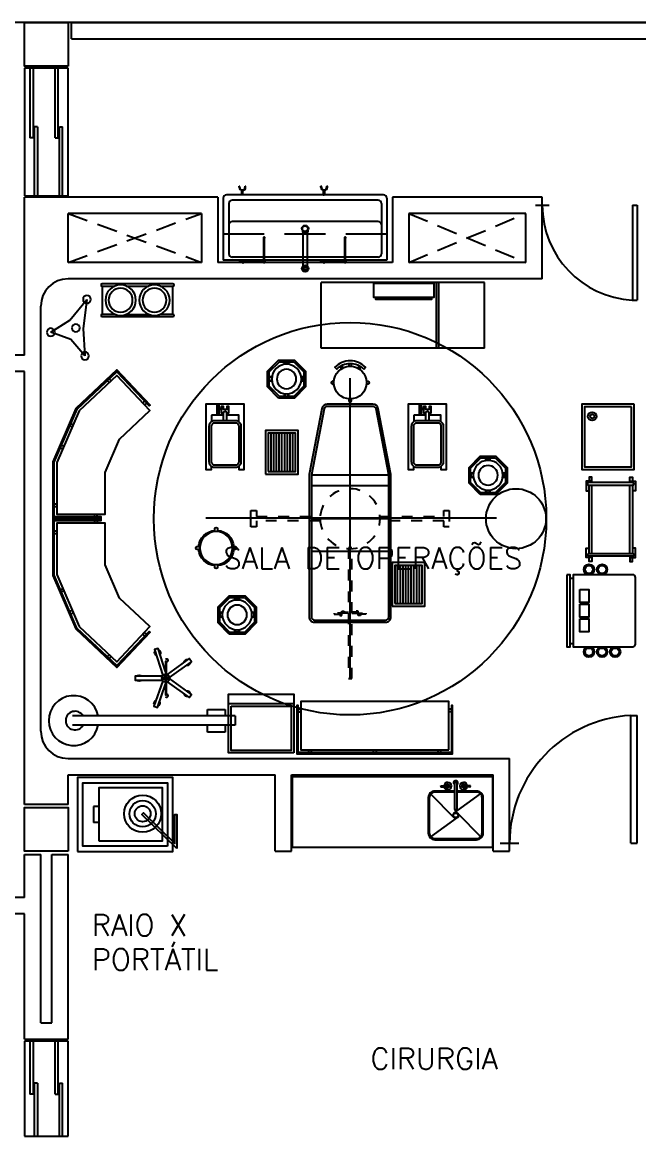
# Model space of a CAD drawing. Extents: x -358 to -207, y -206 to -105.
# Drawn here: x -263.73 to -258.08, y -144.05 to -133.83 of the extents above; entities that cross this region are included whole.
import ezdxf

# ---------------------------------------------------------------- set-up
doc = ezdxf.new("R2010")
doc.units = 0
doc.header["$LTSCALE"] = 1.5
doc.header["$MEASUREMENT"] = 0
for name, pattern in [('HIDDE30', [0.048, 0.03, -0.018]), ('HIDDE50', [0.08, 0.05, -0.03]), ('HIDDEN', [0.375, 0.25, -0.125]), ('HIDDEN2', [0.1875, 0.125, -0.0625])]:
    doc.linetypes.add(name, pattern=pattern)
doc.layers.get('0').update_dxf_attribs({"linetype": 'CONTINUOUS'})
for name, color, linetype in [('8CMOB01', 8, 'CONTINUOUS'), ('9CCOLUMNA', 5, 'CONTINUOUS'), ('AREAS', 253, 'CONTINUOUS'), ('CCPTAS', 6, 'CONTINUOUS'), ('EJE', 3, 'CONTINUOUS'), ('MOB', 8, 'CONTINUOUS'), ('PROY', 7, 'HIDDEN2'), ('RCMURO01', 3, 'CONTINUOUS')]:
    doc.layers.add(name, color=color, linetype=linetype)
doc.styles.add('REG-60', font='ROMANS.shx', dxfattribs={"height": 0.195})

# ---------------------------------------------------------------- blocks, each defined once
blk = doc.blocks.new('TARJA')
for p, q in [((-0.014, -0.022), (-0.227, 0.194)), ((0.23, 0.196), (-0.014, 0.018)), ((0.232, -0.198), (0.019, 0.018)), ((0.019, -0.022), (-0.225, -0.2)), ((-0.008, -0.3), (-0.008, -0.06)), ((0.012, -0.3), (0.012, -0.06)), ((-0.134, -0.27), (-0.134, -0.273)), ((-0.134, -0.273), (-0.054, -0.273)), ((-0.127, -0.263), (-0.055, -0.263)), ((0.139, -0.273), (0.058, -0.273)), ((0.132, -0.263), (0.059, -0.263)), ((0.139, -0.27), (0.139, -0.273))]:
    blk.add_line(p, q)
for points in [[(0.012, -0.225), (0.194, -0.225, 0.414214), (0.254, -0.165), (0.254, 0.161, 0.414214), (0.194, 0.221), (-0.19, 0.221, 0.414214), (-0.25, 0.161), (-0.25, -0.165, 0.414214), (-0.19, -0.225), (-0.007, -0.225)], [(0.012, -0.215), (0.194, -0.215, 0.414214), (0.244, -0.165), (0.244, 0.161, 0.414214), (0.194, 0.211), (-0.19, 0.211, 0.414214), (-0.24, 0.161), (-0.24, -0.165, 0.414214), (-0.19, -0.215), (-0.007, -0.215)]]:
    blk.add_lwpolyline(points, format="xyb")
for radius in [0.026, 0.021]:
    blk.add_circle((0.002, -0.002), radius)
for centre, radius, start, end in [((0.002, -0.06), 0.01, 0, 180), ((-0.127, -0.27), 0.00711, 89.9822, 179.9822), ((-0.07, -0.27), 0.0345, 185.2545, 168.7617), ((-0.07, -0.27), 0.0167, 190.9013, 156.3336), ((0.002, -0.3), 0.02, 120, 60), ((0.002, -0.3), 0.01, 180, 0), ((0.075, -0.27), 0.0345, 11.2383, 354.7455), ((0.075, -0.27), 0.0167, 23.6664, 349.0987), ((0.132, -0.27), 0.00711, 0.0178, 90.0178)]:
    blk.add_arc(centre, radius, start, end)
blk = doc.blocks.new('PTA-I')
for p, q in [((-1, 0), (-1, 1)), ((-0.95, 1), (-1, 1)), ((-0.95, 0), (-0.95, 1)), ((-0.95, 0), (-1, 0)), ((0.073, 0), (-0.073, 0))]:
    blk.add_line(p, q)
blk.add_arc((-1.002, -0.001), 1.002, 0.0552, 87.0072)
blk = doc.blocks.new('PTA-D')
for p, q in [((0.95, 0), (0.95, 1)), ((0.95, 1), (1, 1)), ((1, 0), (1, 1)), ((-0.0734, 0), (0.0734, 0)), ((0.95, 0), (1, 0))]:
    blk.add_line(p, q)
blk.add_arc((1.0023, -0.001), 1.0023, 92.99284, 179.94476)
blk = doc.blocks.new('37310339')
for p, q in [((-0.325, 0.02), (-0.325, 0.28)), ((-0.103, 0.28), (0.103, 0.28)), ((0.325, 0.28), (0.325, 0.02)), ((-0.103, 0.02), (0.103, 0.02))]:
    blk.add_line(p, q)
for points in [[(-0.207, 0.28), (-0.325, 0.28, -1), (-0.325, 0.3), (0.325, 0.3, -1), (0.325, 0.28), (0.207, 0.28)], [(0.207, 0.02), (0.325, 0.02, -1), (0.325, 0), (-0.325, 0, -1), (-0.325, 0.02), (-0.207, 0.02)]]:
    blk.add_lwpolyline(points, format="xyb")
for centre, radius in [((-0.155, 0.15), 0.14), ((-0.155, 0.15), 0.11), ((0.155, 0.15), 0.14), ((0.155, 0.15), 0.11)]:
    blk.add_circle(centre, radius)
blk = doc.blocks.new('BI')
for p, q in [((0.084, 0.256), (-0.045, 0.105, 0.281)), ((0.067, 0.006, 0.281), (0.084, 0.256)), ((-0.045, 0.105, 0.281), (-0.23, 0.039)), ((-0.23, 0.039), (-0.056, -0.071, 0.281)), ((0.102, -0.262), (0.067, 0.006, 0.281)), ((-0.056, -0.071, 0.281), (0.102, -0.262))]:
    blk.add_line(p, q)
for centre in [(0.084, 0.256), (-0.23, 0.039), (0, 0), (0.102, -0.262)]:
    blk.add_circle(centre, 0.036)
blk = doc.blocks.new('10810022')
for points in [[(0.0265, 0.1958), (0.0265, -0.2042), (0.5265, -0.2042), (0.5265, 0.1958)], [(0.0465, 0.1758), (0.0465, -0.1842), (0.5065, -0.1842), (0.5065, 0.1758)]]:
    blk.add_lwpolyline(points, close=True)
for radius in [0.0328, 0.0155]:
    blk.add_circle((0.1203, -0.1243), radius)
blk = doc.blocks.new('10530109')
for p, q in [((-0.2419, 0.2431), (-0.2169, 0.2431)), ((-0.2419, -0.2569), (-0.2169, -0.2569))]:
    blk.add_line(p, q)
for points in [[(-0.2669, 0.2681), (-0.2669, -0.2819), (-0.2419, -0.2819), (-0.2419, 0.2681)], [(-0.1669, 0.1556), (-0.0969, 0.1556), (-0.0969, 0.0556), (-0.1669, 0.0556)], [(-0.1669, 0.0431), (-0.0969, 0.0431), (-0.0969, -0.0569), (-0.1669, -0.0569)], [(-0.1669, -0.0694), (-0.0969, -0.0694), (-0.0969, -0.1694), (-0.1669, -0.1694)]]:
    blk.add_lwpolyline(points, close=True)
blk.add_lwpolyline([(0.2581, 0.2481, 0.414214), (0.2381, 0.2681), (-0.2169, 0.2681), (-0.2169, -0.2819), (0.2381, -0.2819, 0.414214), (0.2581, -0.2619)], format="xyb", close=True)
for centre, radius in [((-0.0969, 0.3081), 0.04), ((0.0031, 0.3081), 0.04), ((-0.0969, 0.3081), 0.03), ((0.0031, 0.3081), 0.03), ((-0.0969, -0.3219), 0.04), ((-0.0969, -0.3219), 0.03), ((0.0031, -0.3219), 0.04), ((0.0031, -0.3219), 0.03), ((0.1031, -0.3219), 0.04), ((0.1031, -0.3219), 0.03)]:
    blk.add_circle(centre, radius)
blk = doc.blocks.new('36210100')
for p, q in [((0.075, 0), (0.7, 0)), ((0.7, -0.025), (0.075, -0.025)), ((0.7, -0.375), (0.075, -0.375)), ((0.7, -0.4), (0.075, -0.4))]:
    blk.add_line(p, q)
for points in [[(0.05, -0.025), (0, -0.025), (0, 0), (0.0375, 0)], [(0.0375, -0.025), (0.0375, 0.025), (0.125, 0.025), (0.125, 0)], [(0.7375, -0.025), (0.7375, 0.025), (0.65, 0.025), (0.65, 0)], [(0.725, -0.025), (0.775, -0.025), (0.775, 0), (0.7375, 0)], [(0.05, -0.375), (0, -0.375), (0, -0.3875), (0, -0.4), (0.0375, -0.4)], [(0.0375, -0.375), (0.0375, -0.425), (0.125, -0.425), (0.125, -0.4)], [(0.7375, -0.375), (0.7375, -0.425), (0.65, -0.425), (0.65, -0.4)], [(0.725, -0.375), (0.775, -0.375), (0.775, -0.3875), (0.775, -0.4), (0.7375, -0.4)]]:
    blk.add_lwpolyline(points)
for points in [[(0.05, -0.4, 1), (0.075, -0.4), (0.075, 0, 1), (0.05, 0)], [(0.7, 0, -1), (0.725, 0), (0.725, -0.4, -1), (0.7, -0.4)]]:
    blk.add_lwpolyline(points, format="xyb", close=True)
blk = doc.blocks.new('37830054')
at = {"linetype": 'HIDDE30'}
for points in [[(-0.01, 0.05), (-0.01, 0.18), (-0.02, 0.18), (-0.02, 0.13), (-0.03, 0.13), (-0.03, 0.11), (-0.01, 0.11), (0, 0.11), (0.01, 0.11), (0.01, 0.09), (0, 0.09), (0, 0.05)], [(-0.01, 0.02), (-0.01, -0.11), (-0.02, -0.11), (-0.02, -0.06), (-0.03, -0.06), (-0.03, -0.04), (-0.01, -0.04), (0, -0.04), (0.01, -0.04), (0.01, -0.02), (0, -0.02), (0, 0.02)]]:
    blk.add_lwpolyline(points, dxfattribs=at)
blk.add_lwpolyline([(-0.61, 0.02), (-0.61, 0.05), (0.59, 0.05), (0.59, 0.02)], close=True, dxfattribs=at)
blk = doc.blocks.new('36211405')
for p, q in [((0.027, 0.256), (0.047, 0.256)), ((0.027, 0.246), (0.047, 0.246)), ((0.007, 0.196), (0.117, 0.196)), ((0.117, 0.196), (0.117, 0.136))]:
    blk.add_line(p, q)
for points in [[(-0.133, -0.274), (-0.133, -0.304), (-0.183, -0.304), (-0.183, 0.296), (0.167, 0.296), (0.167, -0.304), (0.117, -0.304), (0.117, -0.274)], [(-0.023, 0.146), (-0.023, 0.216)], [(-0.133, 0.136), (-0.133, 0.196), (-0.023, 0.196)]]:
    blk.add_lwpolyline(points)
blk.add_lwpolyline([(0.007, 0.146), (0.007, 0.216, 1), (-0.023, 0.216), (-0.043, 0.216), (-0.043, 0.276), (-0.023, 0.276), (-0.023, 0.246), (0.007, 0.246), (0.007, 0.276), (0.027, 0.276), (0.027, 0.216), (0.007, 0.216)], format="xyb")
blk.add_lwpolyline([(0.047, 0.286), (0.057, 0.286), (0.067, 0.286), (0.067, 0.206), (0.047, 0.206)], close=True)
for points in [[(-0.103, 0.146, 0.414214), (-0.153, 0.096), (-0.153, -0.234, 0.414214), (-0.103, -0.284), (0.087, -0.284, 0.414214), (0.137, -0.234), (0.137, 0.096, 0.414214), (0.087, 0.146)], [(0.087, -0.264, 0.414214), (0.117, -0.234), (0.117, 0.096, 0.414214), (0.087, 0.126), (-0.103, 0.126, 0.414214), (-0.133, 0.096), (-0.133, -0.234, 0.414214), (-0.103, -0.264)]]:
    blk.add_lwpolyline(points, format="xyb", close=True)
blk = doc.blocks.new('32540054')
for p, q in [((-0.021, 0.16), (-0.021, 0.134)), ((-0.161, 0.02), (-0.134, 0.02)), ((0.134, 0.02), (0.159, 0.02)), ((-0.161, -0.02), (-0.134, -0.02)), ((0.134, -0.02), (0.159, -0.02)), ((-0.021, -0.134), (-0.021, -0.16)), ((0.024, -0.16), (0.024, -0.133))]:
    blk.add_line(p, q)
for points in [[(-0.176, -0.073), (-0.073, -0.175), (0.072, -0.175), (0.174, -0.073), (0.174, 0.072), (0.072, 0.175), (-0.073, 0.175), (-0.176, 0.072)], [(0.159, 0.066), (0.066, 0.16), (-0.067, 0.16), (-0.161, 0.066), (-0.161, -0.066), (-0.067, -0.16), (0.066, -0.16), (0.159, -0.066)]]:
    blk.add_lwpolyline(points, close=True)
for points in [[(-0.016, 0.135), (-0.016, 0.155), (0.019, 0.155), (0.019, 0.134)], [(0.024, 0.133), (0.024, 0.16)], [(-0.134, -0.015), (-0.156, -0.015), (-0.156, 0.015), (-0.134, 0.015)], [(0.135, -0.015), (0.154, -0.015), (0.154, 0.015), (0.135, 0.015)], [(-0.016, -0.134), (-0.016, -0.155), (0.019, -0.155), (0.019, -0.134)]]:
    blk.add_lwpolyline(points)
for radius in [0.136, 0.0892]:
    blk.add_circle((0, 0), radius)
blk = doc.blocks.new('16160976')
for p, q in [((-0.4, -0.355), (-0.4, 0.355)), ((-0.3, -0.355), (-0.3, 0.355)), ((0, -0.355), (0, 0.355)), ((0.3, -0.355), (0.3, 0.355))]:
    blk.add_line(p, q)
for points in [[(0.95, 0.325), (0.95, -0.325, -0.414214), (0.9, -0.375), (-0.395, -0.375, -0.047533), (-0.405, -0.374), (-1.009, -0.258, -0.359601), (-1.05, -0.209), (-1.05, 0.209, -0.359601), (-1.009, 0.258), (-0.405, 0.374, -0.047533), (-0.395, 0.375), (0.9, 0.375, -0.414214)], [(0.93, 0.325), (0.93, -0.325, -0.414214), (0.9, -0.355), (-0.395, -0.355, -0.047533), (-0.401, -0.354), (-1.006, -0.238, -0.359601), (-1.03, -0.209), (-1.03, 0.209, -0.359601), (-1.006, 0.238), (-0.401, 0.354, -0.047533), (-0.395, 0.355), (0.9, 0.355, -0.414214)]]:
    blk.add_lwpolyline(points, format="xyb", close=True)
blk = doc.blocks.new('MESA-AT-RN')
for p, q in [((0, 0.3), (1.5, 0.3)), ((0, 0.3), (0, -0.3)), ((0.421, 0.3), (0.421, -0.3)), ((0.441, 0.3), (0.441, -0.3)), ((1.5, 0.3), (1.5, -0.3)), ((0, -0.3), (1.5, -0.3))]:
    blk.add_line(p, q)
blk = doc.blocks.new('31080052')
for p, q in [((-0.087, 0.152), (-0.087, 0.122)), ((-0.075, 0.158), (-0.075, 0.13)), ((-0.013, 0.175), (-0.013, 0.149)), ((0.012, 0.149), (0.012, 0.175)), ((0.075, 0.158), (0.075, 0.13)), ((0.088, 0.152), (0.088, 0.122))]:
    blk.add_line(p, q)
blk.add_lwpolyline([(0.124, 0.124), (0.141, 0.141, 0.414214), (-0.141, 0.141), (-0.124, 0.124, -0.414214)], format="xyb", close=True)
for points in [[(-0.149, 0.012), (-0.163, 0.012, 1), (-0.163, -0.013), (-0.149, -0.013)], [(0.149, 0.012), (0.163, 0.012, -1), (0.163, -0.013), (0.149, -0.013)], [(-0.013, -0.149), (-0.013, -0.163, 1), (0.012, -0.163), (0.012, -0.149)]]:
    blk.add_lwpolyline(points, format="xyb")
blk.add_circle((0, 0), 0.15)
blk = doc.blocks.new('31230244')
for p, q in [((0.025, -0.05), (0.375, -0.05)), ((0.025, -0.075), (0.375, -0.075)), ((0.025, -0.1), (0.375, -0.1)), ((0.025, -0.125), (0.375, -0.125)), ((0.025, -0.15), (0.375, -0.15)), ((0.025, -0.15), (0.375, -0.15)), ((0.025, -0.175), (0.375, -0.175)), ((0.025, -0.2), (0.375, -0.2)), ((0.025, -0.225), (0.375, -0.225)), ((0.025, -0.25), (0.375, -0.25))]:
    blk.add_line(p, q)
for points in [[(0, -0.3), (0, 0), (0.4, 0), (0.4, -0.3)], [(0.025, -0.275), (0.025, -0.025), (0.375, -0.025), (0.375, -0.275)]]:
    blk.add_lwpolyline(points, close=True)
blk = doc.blocks.new('15621010')
at = {"linetype": 'HIDDE50'}
for points in [[(0.02, 0.274), (0.02, 0.86), (0.075, 0.86), (0.075, 0.91), (0, 0.91), (-0.075, 0.91), (-0.075, 0.86), (-0.02, 0.86), (-0.02, 0.274)], [(-0.02, -0.274), (-0.02, -0.86), (-0.075, -0.86), (-0.075, -0.91), (0.075, -0.91), (0.075, -0.86), (0.02, -0.86), (0.02, -0.274)]]:
    blk.add_lwpolyline(points, dxfattribs=at)
blk.add_circle((0, 0), 0.275, dxfattribs=at)
blk = doc.blocks.new('36211355')
for p, q in [((0.146, -0.012), (0.146, -0.036)), ((0.17, -0.036), (0.17, -0.012)), ((0.364, -0.036), (0.364, -0.012)), ((0.388, -0.012), (0.388, -0.036)), ((-0.37, -0.173), (-0.361, -0.195)), ((-0.348, -0.164), (-0.339, -0.186)), ((0.882, -0.164), (0.872, -0.186)), ((0.904, -0.173), (0.894, -0.195)), ((-0.311, -0.552), (-0.289, -0.543)), ((-0.301, -0.574), (-0.279, -0.565)), ((0.835, -0.574), (0.813, -0.565)), ((0.844, -0.552), (0.822, -0.543))]:
    blk.add_line(p, q)
for points in [[(0.002, -0.012), (-0.458, -0.211), (-0.287, -0.607), (-0.298, -0.612), (-0.474, -0.205), (0, 0), (0.534, 0), (1.008, -0.205), (0.832, -0.612), (0.821, -0.607), (0.992, -0.211), (0.531, -0.012)], [(0.526, -0.036), (0.96, -0.224), (0.784, -0.631), (0.434, -0.479), (0.099, -0.479), (-0.251, -0.631), (-0.427, -0.224), (0.007, -0.036)]]:
    blk.add_lwpolyline(points, close=True)
blk = doc.blocks.new('31080102')
for points in [[(0.013, 0.149), (0.013, 0.175, 1), (-0.013, 0.175), (-0.013, 0.149)], [(-0.149, 0.013), (-0.175, 0.013, 1), (-0.175, -0.013), (-0.149, -0.013)], [(0.149, -0.013), (0.175, -0.013, 1), (0.175, 0.013), (0.149, 0.013)], [(-0.013, -0.149), (-0.013, -0.175, 1), (0.013, -0.175), (0.013, -0.149)]]:
    blk.add_lwpolyline(points, format="xyb")
blk.add_circle((0, 0), 0.15)
for start, end in [(94.4117, 175.5883), (4.4117, 85.5883), (184.4117, 265.5883), (274.4117, 355.5883)]:
    blk.add_arc((0, 0), 0.162, start, end)
blk = doc.blocks.new('39070055')
blk.add_line((0.153, 0), (-0.153, 0))
for points in [[(-0.033, 0.015), (-0.179, 0.215), (-0.15, 0.236), (-0.004, 0.036)], [(0.004, 0.036), (0.15, 0.236), (0.179, 0.215), (0.033, 0.015)], [(-0.024, -0.027), (-0.258, -0.109), (-0.27, -0.075), (-0.055, 0)], [(0.059, 0), (0.272, -0.068), (0.261, -0.102), (0.024, -0.027)], [(0.018, -0.031), (0.018, -0.279), (-0.018, -0.279), (-0.018, -0.031)]]:
    blk.add_lwpolyline(points)
blk.add_lwpolyline([(-0.171, 0, -2.414214), (-0.153, 0), (-0.153, 0.009), (0.153, 0.009), (0.153, 0, -2.414214), (0.171, 0)], format="xyb")
for centre, radius, start, end in [((-0.143, 0.197), 0.027, 347.8648, 84.2441), ((0.143, 0.197), 0.027, 95.6836, 192.063), ((-0.143, 0.197), 0.027, 167.8648, 264.2441), ((0.143, 0.197), 0.027, 275.6836, 12.063), ((0, 0), 0.036, 14.4775, 165.5225), ((0, 0), 0.018, 180, 0), ((0, 0), 0.018, 30, 150), ((-0.23, -0.08), 0.027, 61.0595, 157.4389), ((-0.23, -0.08), 0.027, 241.0595, 337.4389), ((0, 0), 0.036, 180, 0), ((0.232, -0.074), 0.027, 204.1186, 300.498), ((0.232, -0.074), 0.027, 24.1186, 120.498), ((0, -0.243), 0.027, 131.8418, 228.2212), ((0, -0.243), 0.027, 311.8418, 48.2212)]:
    blk.add_arc(centre, radius, start, end)
blk = doc.blocks.new('10530059')
blk.add_line((0.6, 0.453), (0, 0.453))
for points in [[(0, 0), (0.6, 0), (0.6, 0.54), (0, 0.54)], [(0.576, 0.429), (0.024, 0.429), (0.024, 0.024), (0.576, 0.024)]]:
    blk.add_lwpolyline(points, close=True)
blk = doc.blocks.new('36211876')
for p, q in [((0.09, -0.01), (0.09, -0.03)), ((0.11, -0.01), (0.11, -0.03)), ((0.585, -0.01), (0.585, -0.03)), ((0.605, -0.03), (0.605, -0.01)), ((1.08, -0.01), (1.08, -0.03)), ((1.1, -0.01), (1.1, -0.03)), ((0.01, -0.32), (0.03, -0.32)), ((0.01, -0.34), (0.03, -0.34)), ((1.18, -0.32), (1.16, -0.32)), ((1.18, -0.34), (1.16, -0.34))]:
    blk.add_line(p, q)
for points in [[(1.18, -0.01), (0.01, -0.01), (0.01, -0.37), (0, -0.37), (0, 0), (1.19, 0), (1.19, -0.37), (1.18, -0.37)], [(1.16, -0.03), (1.16, -0.4), (0.03, -0.4), (0.03, -0.03)]]:
    blk.add_lwpolyline(points, close=True)
blk = doc.blocks.new('36340048')
blk.add_lwpolyline([(-0.275, -0.025), (-0.275, -0.155), (0.275, -0.155), (0.275, -0.025)], close=True)
blk.add_lwpolyline([(-0.255, -0.155), (-0.255, -0.175), (0.255, -0.175), (0.255, -0.155)])

msp = doc.modelspace()

# ---------------------------------------------------------------- linework, layer by layer
at = {"layer": '8CMOB01', "color": 8}
for p, q in [((-263.31, -134.247), (-263.71, -134.247)), ((-263.71, -135.418), (-263.31, -135.418)), ((-260.416, -135.41), (-261.856, -135.41)), ((-261.736, -135.33), (-261.741, -135.33)), ((-261.741, -135.34), (-261.741, -135.33)), ((-261.736, -135.34), (-261.736, -135.33)), ((-261.716, -135.41), (-261.716, -135.369)), ((-261.706, -135.41), (-261.706, -135.369)), ((-261.686, -135.34), (-261.686, -135.33)), ((-261.681, -135.33), (-261.686, -135.33)), ((-261.681, -135.34), (-261.681, -135.33)), ((-260.991, -135.34), (-260.991, -135.33)), ((-260.986, -135.33), (-260.991, -135.33)), ((-260.986, -135.34), (-260.986, -135.33)), ((-260.971, -135.41), (-260.961, -135.41)), ((-260.966, -135.41), (-260.966, -135.369)), ((-260.956, -135.41), (-260.956, -135.369)), ((-260.931, -135.33), (-260.936, -135.33)), ((-260.936, -135.34), (-260.936, -135.33)), ((-260.931, -135.34), (-260.931, -135.33)), ((-261.886, -135.44), (-261.886, -136.01)), ((-261.836, -135.49), (-261.836, -135.95)), ((-260.466, -135.46), (-261.806, -135.46)), ((-260.436, -135.49), (-260.436, -135.95)), ((-260.386, -135.44), (-260.386, -136.01)), ((-261.836, -135.685), (-261.836, -135.95)), ((-260.466, -135.655), (-261.806, -135.655)), ((-261.161, -135.736), (-261.161, -135.753)), ((-261.111, -135.736), (-261.111, -135.753)), ((-260.436, -135.685), (-260.436, -135.95)), ((-261.513, -136.018), (-261.513, -135.802)), ((-261.508, -136.018), (-261.508, -135.802)), ((-261.111, -135.753), (-261.161, -135.753)), ((-261.156, -135.753), (-261.156, -136.01)), ((-261.116, -135.753), (-261.116, -136.063)), ((-260.77, -136.018), (-260.77, -135.802)), ((-260.765, -136.018), (-260.765, -135.802)), ((-260.386, -136.01), (-261.886, -136.01)), ((-260.466, -135.98), (-261.806, -135.98)), ((-261.714, -136.018), (-261.714, -136.023)), ((-261.704, -136.018), (-261.714, -136.018)), ((-261.711, -136.01), (-261.711, -136.018)), ((-261.706, -136.01), (-261.706, -136.018)), ((-261.704, -136.018), (-261.704, -136.02)), ((-261.704, -136.033), (-261.7, -136.033)), ((-261.701, -136.023), (-261.7, -136.023)), ((-261.7, -136.023), (-261.7, -136.033)), ((-261.7, -136.025), (-261.7, -136.03)), ((-261.519, -136.025), (-261.7, -136.025)), ((-261.519, -136.03), (-261.7, -136.03)), ((-261.519, -136.023), (-261.519, -136.033)), ((-261.516, -136.018), (-261.506, -136.018)), ((-261.516, -136.018), (-261.516, -136.02)), ((-261.506, -136.018), (-261.506, -136.023)), ((-261.156, -136.01), (-261.156, -136.063)), ((-260.466, -135.98), (-261.116, -135.98)), ((-260.961, -136.018), (-260.971, -136.018)), ((-260.971, -136.018), (-260.971, -136.023)), ((-260.968, -136.01), (-260.968, -136.018)), ((-260.963, -136.01), (-260.963, -136.018)), ((-260.961, -136.018), (-260.961, -136.02)), ((-260.961, -136.033), (-260.957, -136.033)), ((-260.958, -136.023), (-260.957, -136.023)), ((-260.957, -136.023), (-260.957, -136.033)), ((-260.776, -136.025), (-260.957, -136.025)), ((-260.957, -136.025), (-260.957, -136.03)), ((-260.776, -136.03), (-260.957, -136.03)), ((-260.776, -136.023), (-260.776, -136.033)), ((-260.773, -136.018), (-260.773, -136.02)), ((-260.773, -136.018), (-260.763, -136.018)), ((-260.763, -136.018), (-260.763, -136.023)), ((-263.029, -141.02), (-263.077, -141.02)), ((-263.077, -141.02), (-263.077, -141.166)), ((-263.029, -141.166), (-263.077, -141.166)), ((-263.31, -143.172), (-263.71, -143.172)), ((-263.71, -144.042), (-263.31, -144.042))]:
    msp.add_line(p, q, dxfattribs=at)
at = {"layer": '8CMOB01', "color": 8, "linetype": 'HIDDEN'}
msp.add_line((-260.386, -135.769), (-261.886, -135.769), dxfattribs=at)
at = {"layer": '8CMOB01'}
msp.add_lwpolyline([(-259.418, -140.745), (-259.418, -141.395), (-261.25, -141.395), (-261.25, -140.745)], close=True, dxfattribs=at)
at = {"layer": '8CMOB01', "color": 8}
for points in [[(-263.223, -141.434), (-262.348, -141.434), (-262.348, -140.753), (-263.223, -140.753)], [(-262.397, -141.385), (-263.174, -141.385), (-263.174, -140.802), (-262.397, -140.802)], [(-263.029, -141.336), (-262.445, -141.336), (-262.445, -140.85), (-263.029, -140.85)], [(-262.312, -141.406), (-262.633, -141.093), (-262.619, -141.079), (-262.331, -141.36), (-262.331, -141.093), (-262.312, -141.094)]]:
    msp.add_lwpolyline(points, close=True, dxfattribs=at)
for centre, radius in [((-261.136, -135.72), 0.03), ((-261.136, -135.72), 0.025), ((-261.729, -136.017), 0.00653), ((-261.685, -136.017), 0.00653), ((-260.986, -136.017), 0.00653), ((-260.942, -136.017), 0.00653), ((-261.136, -136.085), 0.03), ((-261.136, -136.085), 0.025), ((-261.136, -136.085), 0.0124), ((-262.626, -141.086), 0.17), ((-262.626, -141.086), 0.121), ((-262.626, -141.086), 0.0729)]:
    msp.add_circle(centre, radius, dxfattribs=at)
for centre, radius, start, end in [((-261.856, -135.44), 0.03, 90, 180), ((-261.711, -135.34), 0.03, 180, 0), ((-261.711, -135.34), 0.025, 180, 0), ((-260.961, -135.34), 0.03, 180, 0), ((-260.961, -135.34), 0.025, 180, 0), ((-260.416, -135.44), 0.03, 0, 90), ((-261.806, -135.49), 0.03, 90, 180), ((-260.466, -135.49), 0.03, 0, 90), ((-261.806, -135.685), 0.03, 90, 180), ((-260.466, -135.685), 0.03, 0, 90), ((-261.511, -135.802), 0.005, 299.9999, 240.0001), ((-261.511, -135.802), 0.0025, 0, 180), ((-260.768, -135.802), 0.005, 299.9999, 240.0001), ((-260.768, -135.802), 0.0025, 0, 180), ((-261.806, -135.95), 0.03, 180, 270), ((-261.704, -136.023), 0.01, 180, 270), ((-261.701, -136.02), 0.003, 180, 270), ((-261.519, -136.02), 0.003, 270, 0), ((-261.516, -136.023), 0.01, 270, 0), ((-260.961, -136.023), 0.01, 180, 270), ((-260.958, -136.02), 0.003, 180, 270), ((-260.776, -136.02), 0.003, 270, 0), ((-260.773, -136.023), 0.01, 270, 0), ((-260.466, -135.95), 0.03, 270, 0)]:
    msp.add_arc(centre, radius, start, end, dxfattribs=at)
at = {"layer": '9CCOLUMNA'}
for points in [[(-263.31, -134.23), (-263.71, -134.23), (-263.71, -133.83), (-263.31, -133.83)], [(-263.31, -141.43), (-263.71, -141.43), (-263.71, -141.03), (-263.31, -141.03)]]:
    msp.add_lwpolyline(points, close=True, dxfattribs=at)
at = {"layer": 'AREAS'}
msp.add_lwpolyline([(-229.284, -133.83), (-270.91, -133.83), (-270.91, -151.83), (-273.93, -151.83), (-273.93, -155.83), (-263.71, -155.83), (-263.71, -191.83), (-225.63, -191.83), (-225.63, -166.817), (-219.21, -166.817), (-219.21, -158.85), (-222.81, -158.85), (-222.81, -148.48), (-227.603, -148.48, 0.916198)], format="xyb", close=True, dxfattribs=at)
at = {"layer": 'CCPTAS'}
for p, q in [((-263.71, -134.247), (-263.71, -135.418)), ((-263.66, -134.247), (-263.66, -134.886)), ((-263.63, -134.247), (-263.63, -134.886)), ((-263.43, -134.886), (-263.43, -134.247)), ((-263.4, -134.886), (-263.4, -134.247)), ((-263.31, -135.418), (-263.31, -134.247)), ((-263.62, -134.786), (-263.62, -135.418)), ((-263.59, -134.786), (-263.62, -134.786)), ((-263.59, -134.786), (-263.59, -135.418)), ((-263.39, -135.418), (-263.39, -134.786)), ((-263.39, -134.786), (-263.36, -134.786)), ((-263.36, -135.418), (-263.36, -134.786)), ((-263.63, -134.886), (-263.66, -134.886)), ((-263.43, -134.886), (-263.4, -134.886)), ((-263.71, -143.172), (-263.71, -144.042)), ((-263.66, -143.172), (-263.66, -143.657)), ((-263.63, -143.172), (-263.63, -143.657)), ((-263.43, -143.657), (-263.43, -143.172)), ((-263.4, -143.657), (-263.4, -143.172)), ((-263.31, -144.042), (-263.31, -143.172)), ((-263.62, -143.557), (-263.62, -144.042)), ((-263.59, -143.557), (-263.62, -143.557)), ((-263.59, -143.557), (-263.59, -144.042)), ((-263.39, -144.042), (-263.39, -143.557)), ((-263.39, -143.557), (-263.36, -143.557)), ((-263.36, -144.042), (-263.36, -143.557)), ((-263.63, -143.657), (-263.66, -143.657)), ((-263.43, -143.657), (-263.4, -143.657))]:
    msp.add_line(p, q, dxfattribs=at)
at = {"layer": 'EJE', "color": 8}
for p, q in [((-260.723, -139.847), (-260.723, -137.09)), ((-262.045, -138.372, 0.281), (-259.381, -138.372, 0.281))]:
    msp.add_line(p, q, dxfattribs=at)
msp.add_circle((-260.723, -138.38), 1.8, dxfattribs=at)
at = {"layer": 'MOB'}
for p, q in [((-262.031, -140.129), (-261.868, -140.129)), ((-262.031, -140.189), (-262.031, -140.129)), ((-261.868, -140.129), (-261.868, -140.189)), ((-261.777, -140.189), (-263.269, -140.189)), ((-261.777, -140.189), (-261.777, -140.273)), ((-261.777, -140.273), (-263.269, -140.273)), ((-262.031, -140.337), (-262.031, -140.273)), ((-261.868, -140.337), (-262.031, -140.337)), ((-261.868, -140.273), (-261.868, -140.337))]:
    msp.add_line(p, q, dxfattribs=at)
msp.add_circle((-259.201, -138.38), 0.275, dxfattribs=at)
for centre, radius, start, end in [((-263.259, -140.232), 0.229, 10.7531, 349.6516), ((-263.246, -140.232), 0.0854, 30.0842, 331.1436)]:
    msp.add_arc(centre, radius, start, end, dxfattribs=at)
at = {"layer": 'PROY'}
for p, q in [((-263.31, -136.03), (-262.085, -135.58)), ((-263.31, -135.58), (-262.085, -136.03)), ((-260.185, -135.58), (-259.11, -136.03)), ((-260.185, -136.03), (-259.11, -135.58))]:
    msp.add_line(p, q, dxfattribs=at)
at = {"layer": 'RCMURO01'}
for p, q in [((-263.28, -133.83), (-256.54, -133.83)), ((-263.28, -133.98), (-263.28, -133.83)), ((-263.28, -133.98), (-256.54, -133.98)), ((-261.935, -135.43), (-263.71, -135.43)), ((-263.71, -136.88), (-263.71, -135.43)), ((-261.935, -135.43), (-261.935, -136.03)), ((-258.96, -135.43), (-260.335, -135.43)), ((-260.335, -135.43), (-260.335, -136.03)), ((-258.96, -136.18), (-258.96, -135.43)), ((-263.31, -136.03), (-263.31, -135.58)), ((-262.085, -135.58), (-263.31, -135.58)), ((-262.085, -135.58), (-262.085, -136.03)), ((-259.11, -135.58), (-260.185, -135.58)), ((-260.185, -135.58), (-260.185, -136.03)), ((-259.11, -136.03), (-259.11, -135.58)), ((-262.085, -136.03), (-263.31, -136.03)), ((-260.335, -136.03), (-261.935, -136.03)), ((-259.11, -136.03), (-260.185, -136.03)), ((-258.96, -136.18), (-263.31, -136.18)), ((-263.56, -140.33), (-263.56, -136.43)), ((-263.71, -136.88), (-264.16, -136.88)), ((-263.71, -137.03), (-264.16, -137.03)), ((-263.71, -141), (-263.71, -137.03)), ((-263.31, -140.58), (-259.26, -140.58)), ((-259.26, -141.43), (-259.26, -140.58)), ((-263.31, -140.73), (-261.41, -140.73)), ((-263.31, -141), (-263.31, -140.73)), ((-261.41, -141.43), (-261.41, -140.73)), ((-261.26, -140.73), (-259.41, -140.73)), ((-261.26, -141.43), (-261.26, -140.73)), ((-259.41, -141.43), (-259.41, -140.73)), ((-263.31, -141), (-263.71, -141)), ((-263.71, -141.46), (-263.56, -141.46)), ((-263.71, -141.855), (-263.71, -141.46)), ((-263.56, -143.005), (-263.56, -141.46)), ((-263.46, -143.005), (-263.46, -141.46)), ((-263.46, -141.46), (-263.31, -141.46)), ((-263.31, -143.155), (-263.31, -141.46)), ((-261.41, -141.43), (-261.26, -141.43)), ((-259.41, -141.43), (-259.26, -141.43)), ((-263.71, -141.855), (-267.01, -141.855)), ((-263.71, -142.005), (-266.86, -142.005)), ((-263.71, -143.155), (-263.71, -142.005)), ((-263.56, -143.005), (-263.46, -143.005)), ((-263.71, -143.155), (-263.31, -143.155))]:
    msp.add_line(p, q, dxfattribs=at)
for centre, start, end in [((-263.31, -136.43), 90, 180), ((-263.31, -136.43), 90, 180), ((-263.31, -140.33), 180, 270)]:
    msp.add_arc(centre, 0.25, start, end, dxfattribs=at)

# ---------------------------------------------------------------- block references
at = {"layer": '8CMOB01', "rotation": 180}
msp.add_blockref('TARJA', (-259.752, -141.103), dxfattribs=at)
at = {"layer": 'CCPTAS', "xscale": 0.87, "yscale": 0.87, "zscale": 0.87, "rotation": 180}
msp.add_blockref('PTA-I', (-258.96, -135.505), dxfattribs=at)
at = {"layer": 'CCPTAS', "xscale": 1.17, "yscale": 1.17, "zscale": 1.17}
msp.add_blockref('PTA-D', (-259.26, -141.355), dxfattribs=at)
at = {"layer": 'MOB', "xscale": -1}
for name, p, rotation in [('37310339', (-262.673, -136.226, -0.281), 180), ('BI', (-263.239, -136.631, 0.562), 180), ('36211355', (-263.238, -137.369), 66.62508333333474), ('32540054', (-261.306, -137.099), 270), ('16160976', (-260.723, -138.38), 89.99999999999994), ('31230244', (-261.198, -137.971), 270), ('32540054', (-259.457, -137.982), 270), ('15621010', (-260.723, -138.38), 89.99999999999994), ('36211355', (-263.45, -138.901), 113.3758300520343), ('37830054', (-260.758, -139.237), 270), ('31230244', (-260.037, -139.183), 270), ('32540054', (-261.759, -139.262), 270), ('39070055', (-262.415, -139.842), 270)]:
    msp.add_blockref(name, p, dxfattribs=dict(at, rotation=rotation))
at = {"layer": 'MOB'}
for name, p, rotation in [('MESA-AT-RN', (-259.489, -136.515), 180), ('36210100', (-258.131, -137.999, -0.281), 270)]:
    msp.add_blockref(name, p, dxfattribs=dict(at, rotation=rotation))
at = {"layer": 'MOB', "xscale": -1}
for name, p in [('36340048', (-260.231, -136.195)), ('36211405', (-261.878, -137.626)), ('36211405', (-260.022, -137.626)), ('31080102', (-261.951, -138.649, 0.281)), ('10530059', (-261.239, -140.529))]:
    msp.add_blockref(name, p, dxfattribs=at)
at = {"layer": 'MOB'}
msp.add_blockref('31080052', (-260.722, -137.132), dxfattribs=at)
at = {"layer": 'MOB', "yscale": 1.2, "zscale": 1.2}
for name, p, xscale, rotation in [('10810022', (-258.352, -137.297, -0.281), 1.2, 270), ('36211876', (-261.21, -140.536), -1.2, 179.9999999999999)]:
    msp.add_blockref(name, p, dxfattribs=dict(at, xscale=xscale, rotation=rotation))
at = {"layer": 'MOB', "xscale": 1.2, "yscale": 1.2, "zscale": 1.2}
msp.add_blockref('10530109', (-258.415, -139.216, -0.281), dxfattribs=at)

# ---------------------------------------------------------------- texts
at = {"style": 'REG-60'}
for s, p in [('SALA DE OPERAÇÕES', (-261.885, -138.839)), ('RAIO X', (-263.093, -142.205)), ('PORTÁTIL', (-263.093, -142.521)), ('CIRURGIA', (-260.537, -143.43))]:
    msp.add_text(s, height=0.195, dxfattribs=at).set_placement(p)

doc.saveas('drawing.dxf')
